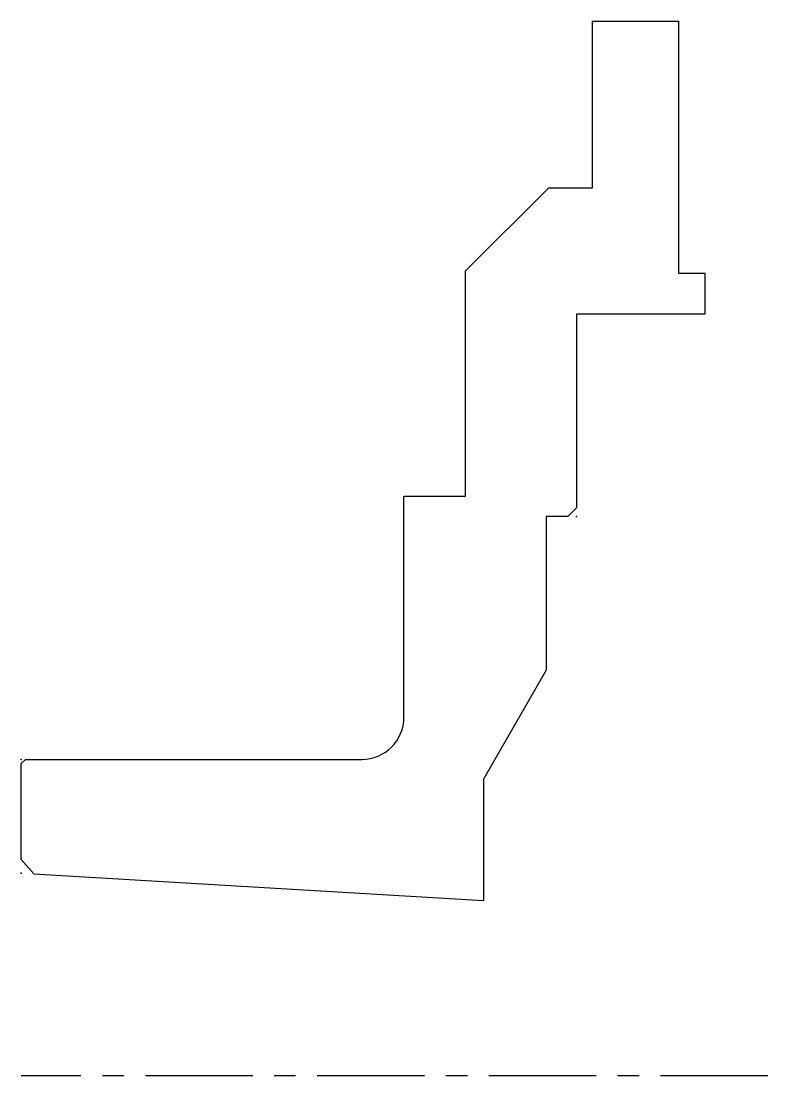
# Model space of a CAD drawing. Header units: millimetres. Extents: x 63 to 152, y 51 to 176.
import ezdxf

# ---------------------------------------------------------------- set-up
doc = ezdxf.new("R2010")
doc.units = ezdxf.units.MM
doc.header["$PDSIZE"] = -1
doc.linetypes.add('CENTERX2', pattern=[20.32, 12.7, -2.54, 2.54, -2.54])

msp = doc.modelspace()

# ---------------------------------------------------------------- linework, layer by layer
at = {"color": 7, "linetype": 'Continuous'}
for p, q in [((131.04, 155.9), (131.04, 175.62)), ((131.04, 175.62), (141.24, 175.62)), ((141.24, 175.62), (141.24, 145.77)), ((116.04, 146.05), (125.89, 155.9)), ((125.89, 155.9), (131.04, 155.9)), ((116.04, 119.4), (116.04, 146.05)), ((141.24, 145.77), (144.34, 145.77)), ((144.34, 145.77), (144.34, 140.95)), ((144.34, 140.95), (129.14, 140.95)), ((129.14, 140.95), (129.14, 118)), ((108.74, 93.25), (108.74, 119.4)), ((108.74, 119.4), (116.04, 119.4)), ((129.14, 118), (128.14, 117)), ((128.14, 117), (125.58, 117)), ((125.58, 117), (125.58, 98.79)), ((125.58, 98.79), (118.14, 85.9)), ((63.44, 87.75), (63.94, 88.25)), ((63.44, 76.39), (63.44, 87.75)), ((63.94, 88.25), (103.74, 88.25)), ((118.14, 85.9), (118.14, 71.56)), ((63.44, 76.39), (64.93, 74.71)), ((64.93, 74.71), (118.14, 71.56))]:
    msp.add_line(p, q, dxfattribs=at)
at = {"color": 7, "linetype": 'CENTERX2'}
msp.add_line((151.8, 50.8), (63.44, 50.8), dxfattribs=at)
at = {"color": 7, "linetype": 'Continuous'}
msp.add_arc((103.74, 93.25), 5, 270, 0, dxfattribs=at)
for p in [(129.14, 117), (63.44, 88.25), (63.44, 74.8)]:
    msp.add_point(p, dxfattribs=at)

doc.saveas('drawing.dxf')
